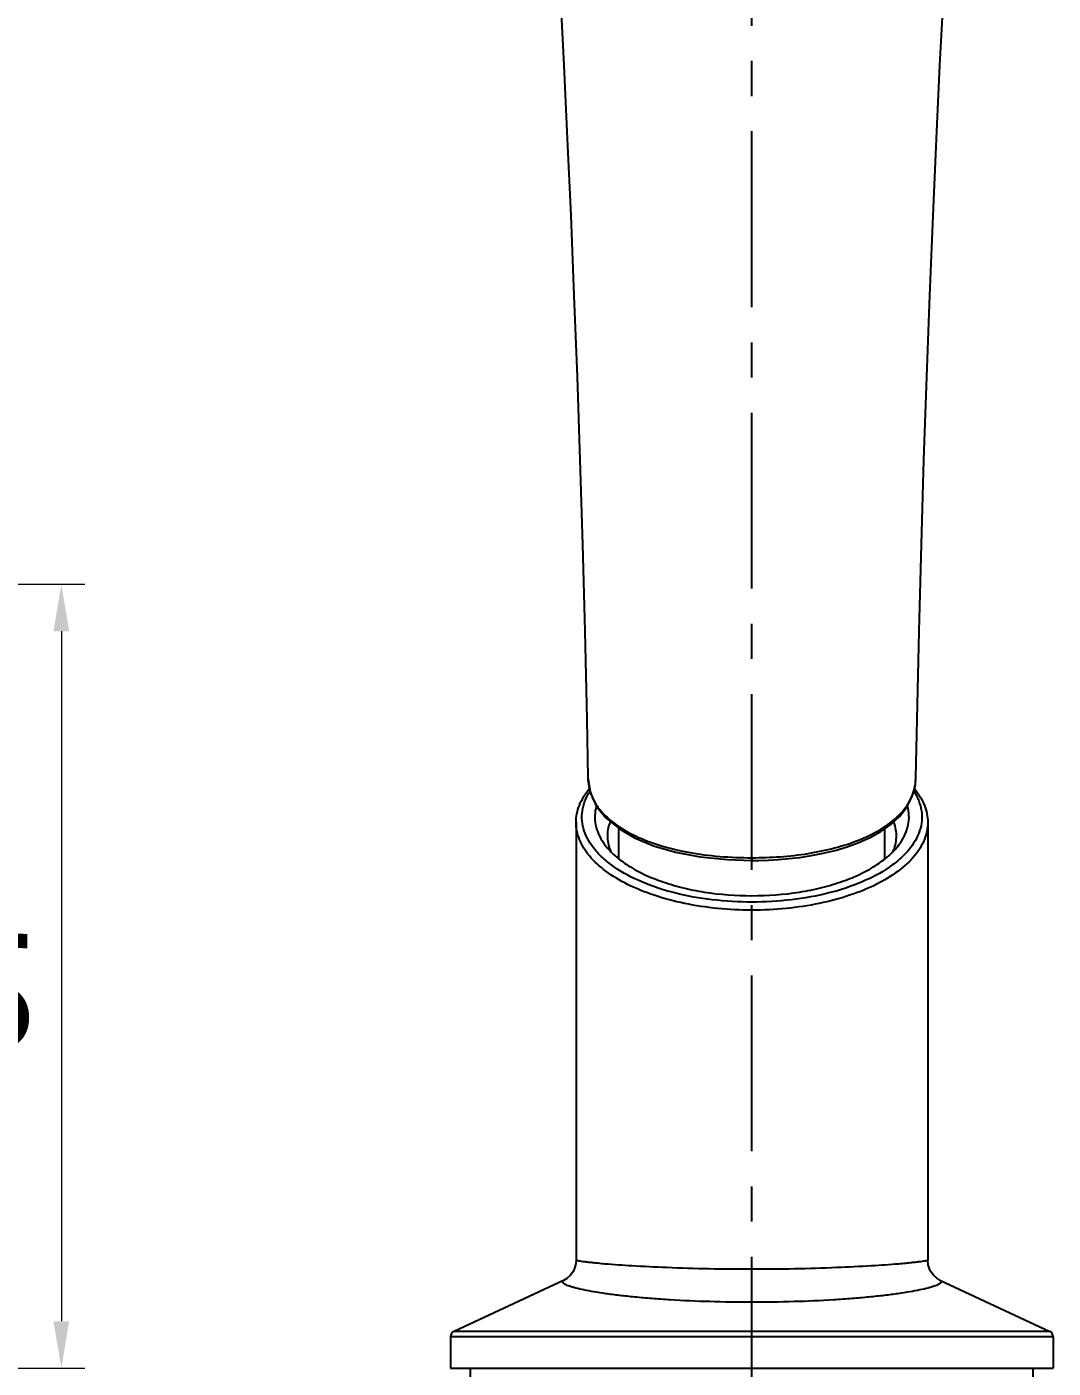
# Model space of a CAD drawing. Extents: x 0 to 1693, y 0 to 1240.
# Drawn here: x 730.8 to 818.4, y 432.3 to 546.7 of the extents above; entities that cross this region are included whole.
import ezdxf

# ---------------------------------------------------------------- set-up
doc = ezdxf.new("R2010")
doc.units = 0
doc.header["$LTSCALE"] = 40
doc.header["$MEASUREMENT"] = 0
doc.header["$PDMODE"] = 3
doc.header["$PDSIZE"] = -10
doc.linetypes.add('CENTER', pattern=[0.6, 0.375, -0.075, 0.075, -0.075])
doc.layers.get('0').update_dxf_attribs({"linetype": 'CONTINUOUS'})
doc.layers.get('DEFPOINTS').update_dxf_attribs({"linetype": 'CONTINUOUS'})
for name, color, linetype in [('DEF_LAYER_ASSEM_MEMBER', 7, 'CONTINUOUS'), ('DEF_LAYER_AXIS', 7, 'CONTINUOUS'), ('MEMBER', 7, 'CONTINUOUS')]:
    doc.layers.add(name, color=color, linetype=linetype)
doc.styles.add('Daelim Dimension', font='')
doc.styles.get('Daelim Dimension').set_extended_font_data('나눔고딕')
doc.dimstyles.new('DEFAULT', dxfattribs={"dimscale": 2, "dimtxt": 2, "dimasz": 2, "dimexe": 0, "dimexo": 2, "dimgap": 1, "dimtad": 1, "dimdec": 1, "dimzin": 9, "dimdsep": 46, "dimtxsty": 'Daelim Dimension', "dimcen": 0.5, "dimclrd": 252, "dimclre": 252, "dimclrt": 3, "dimadec": 1, "dimazin": 0, "dimtfac": 1, "dimtdec": 1, "dimtix": 1, "dimtmove": 0, "dimatfit": 3, "dimfxl": 1, "dimtolj": 1, "dimtzin": 1, "dimlwd": 9, "dimlwe": 9, "dimarcsym": 0})

# ---------------------------------------------------------------- blocks, each defined once
blk = doc.blocks.new('*D5')
at = {"color": 5, "lineweight": 9, "ltscale": 0.5, "transparency": 16777216}
for p, q in [((727.46, 499.12), (735.78, 499.12)), ((733.78, 495.12), (733.78, 436.26)), ((672.69, 432.26), (735.78, 432.26))]:
    blk.add_line(p, q, dxfattribs=at)
at = {"color": 5, "ltscale": 0.5, "transparency": 16777216}
for points in [[(733.11, 495.12), (734.45, 495.12), (733.78, 499.12)], [(733.11, 436.26), (734.45, 436.26), (733.78, 432.26)]]:
    blk.add_solid(points, dxfattribs=at)
at = {"layer": 'DEFPOINTS', "color": 0, "ltscale": 0.5, "transparency": 16777216}
for p in [(723.46, 499.12), (668.69, 432.26), (733.78, 432.26)]:
    blk.add_point(p, dxfattribs=at)
at = {"color": 7, "ltscale": 0.5, "transparency": 16777216, "insert": (720.89, 465.69), "char_height": 10, "attachment_point": 2, "rotation": 90, "style": 'Daelim Dimension'}
blk.add_mtext('\\A1;67', dxfattribs=at)

msp = doc.modelspace()

# ---------------------------------------------------------------- linework, layer by layer
at = {"layer": 'DEF_LAYER_ASSEM_MEMBER', "color": 7, "linetype": 'Continuous'}
for p, q in [((778.6, 487.58), (778.69, 482.64)), ((778.69, 482.71), (778.69, 482.64)), ((778.69, 482.64), (778.91, 481.31)), ((806.68, 482.64), (806.69, 482.71)), ((806.58, 481.66), (806.58, 481.65)), ((777.69, 478.82), (777.69, 441.45)), ((807.69, 478.82), (807.69, 441.44)), ((792.69, 475.56), (792.69, 475.56)), ((776.66, 439.77), (767.28, 435.39)), ((776.66, 439.77), (776.66, 439.77)), ((808.72, 439.77), (808.72, 439.77)), ((808.73, 439.76), (818.1, 435.39)), ((766.99, 434.94), (766.99, 432.26)), ((818.39, 434.94), (818.39, 432.26)), ((766.99, 432.26), (818.39, 432.26)), ((768.69, 430.46), (768.69, 432.26)), ((816.69, 430.46), (816.69, 432.26))]:
    msp.add_line(p, q, dxfattribs=at)
at = {"layer": 'DEF_LAYER_ASSEM_MEMBER', "color": 9, "linetype": 'Continuous'}
for p, q in [((792.69, 475.8), (792.69, 475.56)), ((818.39, 434.94), (766.99, 434.94)), ((818.1, 435.39), (767.28, 435.39))]:
    msp.add_line(p, q, dxfattribs=at)
at = {"layer": 'DEF_LAYER_ASSEM_MEMBER', "color": 7, "linetype": 'Continuous'}
for points in [[(773.15, 575.15), (774.22, 571.09), (774.97, 566.41), (775.53, 561.17), (775.97, 555.51), (776.33, 549.56), (776.65, 543.4), (776.94, 537.12), (777.23, 530.57), (777.5, 523.76), (777.77, 516.81), (778.01, 509.75), (778.23, 502.52), (778.43, 495.13), (778.6, 487.58)], [(806.68, 482.64), (806.78, 487.58), (806.95, 495.13), (807.15, 502.52), (807.37, 509.75), (807.61, 516.81), (807.87, 523.76), (808.15, 530.57), (808.44, 537.12), (808.73, 543.4), (809.05, 549.56), (809.41, 555.51), (809.85, 561.17), (810.41, 566.41), (811.16, 571.09), (812.23, 575.15)], [(806.34, 480.95), (806.61, 481.87), (806.68, 482.64)], [(778.91, 481.31), (779.44, 480.18), (780.27, 479.16), (781.38, 478.25), (782.67, 477.5), (784.3, 476.82), (786.16, 476.28), (788.28, 475.88), (790.57, 475.64), (792.69, 475.57)], [(792.69, 475.56), (793.29, 475.57), (794.11, 475.59), (794.95, 475.64), (795.85, 475.72), (796.78, 475.83), (797.76, 475.98), (798.78, 476.18), (799.8, 476.42), (800.82, 476.73), (801.81, 477.09), (802.77, 477.53), (803.69, 478.04), (804.53, 478.64), (805.28, 479.32), (805.89, 480.09), (806.34, 480.95)], [(777.69, 441.45), (777.65, 441.05), (777.46, 440.54), (777.18, 440.15), (776.89, 439.9), (776.66, 439.77)], [(808.72, 439.77), (808.46, 439.92), (808.17, 440.18), (807.91, 440.56), (807.73, 441.06), (807.69, 441.45)]]:
    msp.add_lwpolyline(points, dxfattribs=at)
for centre, radius, start, end in [((783.76, 477.61), 6.4, 140.6432, 140.9552), ((783.01, 482.72), 4.32, 197.4591, 201.5239), ((783.19, 482.79), 4.51, 201.5855, 208.512), ((802.44, 482.7), 4.25, 342.782, 345.1195), ((767.49, 434.94), 0.5, 115, 180), ((817.89, 434.94), 0.5, 0, 65)]:
    msp.add_arc(centre, radius, start, end, dxfattribs=at)
for points, start_tangent, end_tangent in [([(778.69, 482.64), (778.71, 482.3), (778.89, 481.42)], (0.017629, -0.999845), (0.30009, -0.953911)), ([(806.54, 481.61), (806.6, 481.86), (806.68, 482.64)], (0.256783, 0.966469), (0.017704, 0.999843)), ([(777.69, 478.82), (777.76, 479.55), (777.97, 480.26), (778.79, 481.64)], (0, 1), (0.629924, 0.776656)), ([(792.69, 472.01), (789.31, 472.21), (786.12, 472.79), (783.29, 473.74), (780.98, 474.98), (780.06, 475.7), (779.31, 476.46), (778.38, 478.09), (778.2, 478.94), (778.23, 479.79), (778.45, 480.64), (778.88, 481.46)], (-1, 0), (0.5379, 0.843009)), ([(779.22, 480.64), (779.94, 479.64), (781.05, 478.66), (782.27, 477.9), (783.79, 477.22), (787.25, 476.27), (792.69, 475.8)], (0.4775, -0.878632), (1, 0.000871)), ([(806.5, 481.47), (806.92, 480.64), (807.15, 479.8), (807.18, 478.95), (807, 478.1), (806.07, 476.47), (805.32, 475.7), (804.4, 474.98), (802.09, 473.74), (799.26, 472.79), (796.07, 472.21), (792.69, 472.01)], (0.539352, -0.842081), (-1, 0)), ([(792.69, 475.8), (797.49, 476.16), (799.74, 476.64), (801.79, 477.3), (803.55, 478.15), (804.94, 479.15), (805.92, 480.26), (806.49, 481.44)], (1, 0.00015), (0.295991, 0.955191)), ([(806.58, 481.65), (807.41, 480.26), (807.62, 479.55), (807.69, 478.82)], (0.631089, -0.77571), (0, -1)), ([(779.42, 480.19), (779.29, 479.39), (779.36, 478.59), (779.61, 477.8), (780.06, 477.02)], (-0.270566, -0.962701), (0.577314, -0.816522)), ([(805.32, 477.02), (805.77, 477.8), (806.02, 478.59), (806.09, 479.4), (805.96, 480.2)], (0.577314, 0.816522), (-0.272837, 0.96206)), ([(792.69, 471.32), (789.76, 471.47), (786.95, 471.9), (784.36, 472.59), (782.08, 473.52), (780.22, 474.66), (778.83, 475.95), (777.98, 477.36), (777.76, 478.09), (777.69, 478.82)], (-1, 0), (0, 1)), ([(780.6, 478.86), (780.4, 478.2), (780.36, 477.53)], (-0.370542, -0.928816), (0.041916, -0.999121)), ([(807.69, 478.82), (807.62, 478.09), (807.4, 477.36), (806.55, 475.95), (805.16, 474.66), (803.3, 473.52), (801.02, 472.59), (798.43, 471.9), (795.62, 471.47), (792.69, 471.32)], (0, -1), (-1, 0)), ([(805.02, 477.53), (804.98, 478.19), (804.79, 478.84)], (0.041916, 0.999121), (-0.365393, 0.930853)), ([(780.36, 477.53), (780.45, 476.9), (780.66, 476.29)], (0.041916, -0.999121), (0.413755, -0.910388)), ([(804.72, 476.29), (804.93, 476.9), (805.02, 477.53)], (0.413755, 0.910388), (0.041916, 0.999121)), ([(780.06, 477.02), (780.89, 476.08), (782, 475.22), (783.37, 474.44), (784.95, 473.79), (786.72, 473.26), (788.63, 472.87), (792.69, 472.56)], (0.577314, -0.816522), (1, 0)), ([(792.69, 472.56), (796.75, 472.87), (798.66, 473.26), (800.43, 473.79), (802.01, 474.44), (803.38, 475.22), (804.49, 476.08), (805.32, 477.02)], (1, 0), (0.577314, 0.816522))]:
    msp.add_spline(points, degree=3, dxfattribs=dict(at, start_tangent=start_tangent, end_tangent=end_tangent))
at = {"layer": 'DEF_LAYER_ASSEM_MEMBER', "color": 9, "linetype": 'Continuous'}
for points, start_tangent, end_tangent in [([(780.15, 441.14), (779.57, 441.2), (779.07, 441.25), (778.65, 441.29), (778.3, 441.34), (778.03, 441.37), (777.93, 441.39), (777.84, 441.41), (777.78, 441.42), (777.73, 441.43), (777.7, 441.44), (777.69, 441.45)], (-0.996347, 0.085393), (-0.01664, 0.999862)), ([(792.69, 440.69), (785.42, 440.83), (782.45, 440.98), (780.15, 441.14)], (-1, -0.000003), (-0.996347, 0.085393)), ([(805.2, 441.14), (802.9, 440.98), (799.94, 440.83), (792.69, 440.69)], (-0.99638, -0.085009), (-1, 0.000002)), ([(807.69, 441.45), (807.68, 441.44), (807.65, 441.43), (807.6, 441.42), (807.54, 441.41), (807.45, 441.39), (807.34, 441.37), (807.07, 441.34), (806.72, 441.29), (806.29, 441.25), (805.78, 441.19), (805.2, 441.14)], (-0.015441, -0.999881), (-0.99638, -0.085009)), ([(792.69, 437.88), (789.09, 437.93), (785.7, 438.08), (784.15, 438.19), (782.7, 438.32), (781.39, 438.46), (780.23, 438.61), (779.21, 438.77), (778.35, 438.93), (777.66, 439.09), (777.37, 439.17), (777.13, 439.25), (776.93, 439.32), (776.77, 439.4), (776.65, 439.47), (776.57, 439.54), (776.53, 439.6), (776.53, 439.66), (776.58, 439.72), (776.66, 439.77)], (-1, 0.000007), (0.905961, 0.423361)), ([(808.72, 439.77), (808.8, 439.72), (808.85, 439.66), (808.85, 439.6), (808.81, 439.54), (808.73, 439.47), (808.61, 439.4), (808.45, 439.32), (808.25, 439.25), (808, 439.17), (807.72, 439.09), (807.02, 438.93), (806.16, 438.77), (805.15, 438.61), (803.98, 438.46), (802.67, 438.32), (801.23, 438.19), (799.67, 438.08), (796.29, 437.93), (792.69, 437.88)], (0.905242, -0.424896), (-1, -0.000005))]:
    msp.add_spline(points, degree=3, dxfattribs=dict(at, start_tangent=start_tangent, end_tangent=end_tangent))
at = {"layer": 'DEF_LAYER_AXIS', "color": 1, "linetype": 'CENTER'}
msp.add_line((792.69, 378.76), (792.69, 661.09), dxfattribs=at)
at = {"layer": 'MEMBER', "color": 7, "linetype": 'Continuous'}
for p, q in [((781.34, 475.73), (781.34, 478.28)), ((804.04, 475.73), (804.04, 478.29))]:
    msp.add_line(p, q, dxfattribs=at)

# ---------------------------------------------------------------- dimensions: what is measured, and where the dimension line sits
at = {"color": 5, "ltscale": 0.5}
dim = msp.add_linear_dim(base=(733.78, 432.26), p1=(723.46, 499.12), p2=(668.69, 432.26), angle=270, dimstyle='DEFAULT', override={"dimtxt": 5, "dimexe": 1, "dimdec": 0, "dimclrd": 5, "dimclre": 5, "dimclrt": 7}, dxfattribs=at)
dim.commit()
dim.dimension.update_dxf_attribs({"geometry": '*D5', "text_midpoint": (733.78, 465.69), "dimtype": 160})

doc.saveas('drawing.dxf')
